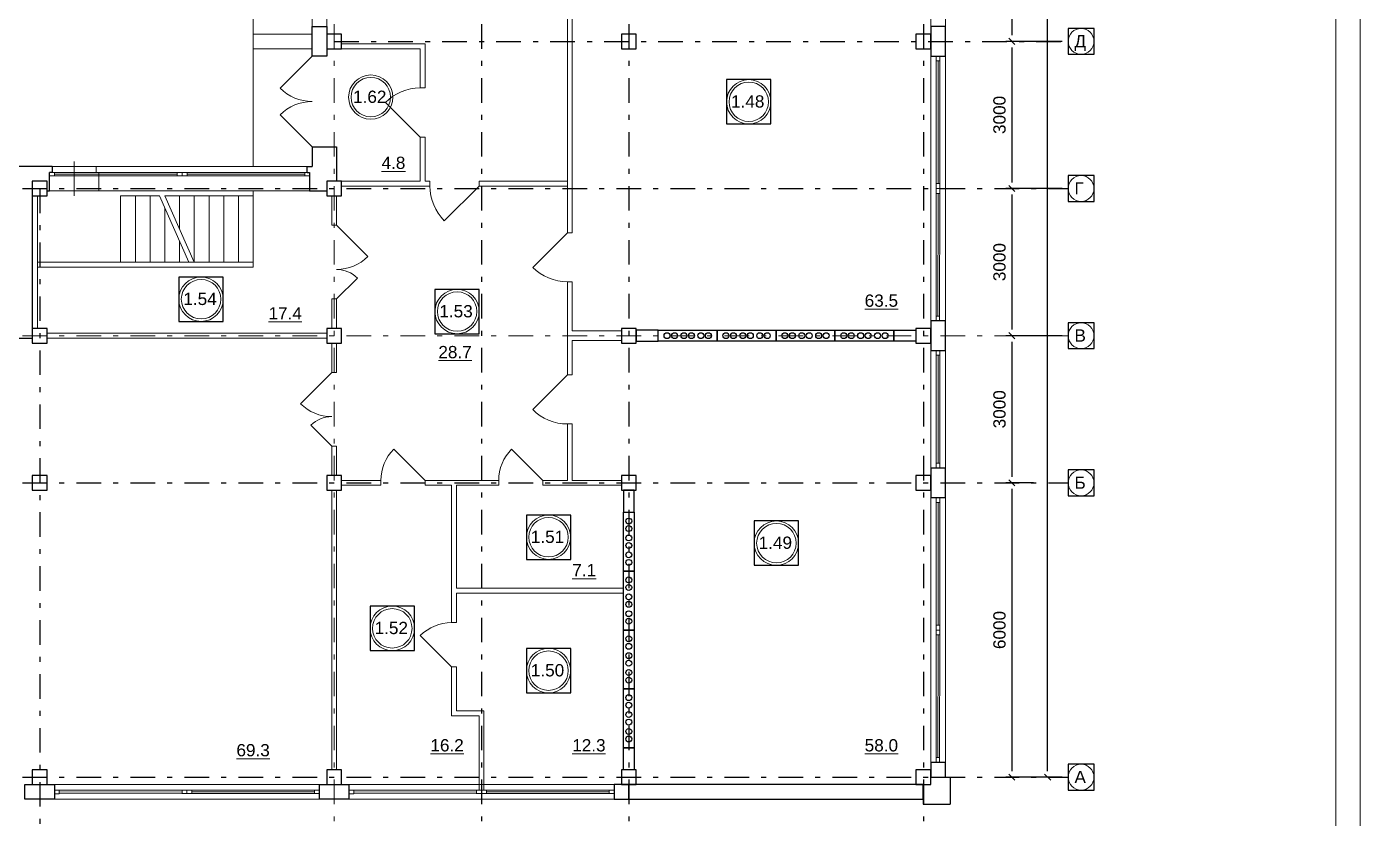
# Model space of a CAD drawing. Header units: metres. Extents: x -5 to 574, y -5 to 79.
# Drawn here: x 344.57 to 371.74, y 12.79 to 28.93 of the extents above; entities that cross this region are included whole.
import ezdxf
from ezdxf.enums import TextEntityAlignment as Align

# ---------------------------------------------------------------- set-up
doc = ezdxf.new("R2010")
doc.units = ezdxf.units.M
doc.header["$MEASUREMENT"] = 0
doc.linetypes.add('( Dashdot )', pattern=[1.001, 0.5, -0.25, 0.001, -0.25])
doc.linetypes.add('DGN Style 3', pattern=[9.681301, 6.915215, -2.766086])
doc.layers.get('DEFPOINTS').update_dxf_attribs({"lineweight": 0})
doc.layers.add('Level 50', color=7, linetype='Continuous', lineweight=0)
doc.layers.add('YOLO_TABLE', color=1, linetype='Continuous')
doc.styles.add('Standard_0', font='arial.ttf')
doc.styles.add('Style-Arial', font='arial.ttf')
doc.dimstyles.get("Standard").update_dxf_attribs({"dimtxt": 0.00018, "dimasz": 0.00018, "dimexe": 0.0002, "dimexo": 0.0625, "dimgap": 9e-05, "dimtad": 0, "dimtih": 1, "dimtoh": 1, "dimdec": 4, "dimlfac": 1000, "dimzin": 0, "dimdsep": 46, "dimtxsty": 'Standard_0', "dimcen": 9e-05, "dimadec": 0, "dimazin": 0, "dimtfac": 1, "dimtdec": 4, "dimtofl": 0, "dimtmove": 0, "dimatfit": 0, "dimfxl": 0.01, "dimfxlon": 1, "dimtolj": 1, "dimtzin": 0, "dimarcsym": 0})

# ---------------------------------------------------------------- blocks, each defined once
blk = doc.blocks.new('*U29')
at = {"color": 7, "linetype": 'Continuous', "lineweight": 0, "flags": 128}
blk.add_lwpolyline([(42.05, 29.7), (42.05, -29.7), (-42.05, -29.7), (-42.05, 29.7), (42.05, 29.7)], close=True, dxfattribs=at)
at = {"layer": 'Level 50', "color": 7, "linetype": 'Continuous', "lineweight": 13}
blk.add_line((41.55, 29.2), (41.55, -29.2), dxfattribs=at)
blk = doc.blocks.new('_Oblique-1')
at = {"color": 0, "linetype": 'ByBlock', "lineweight": -2}
blk.add_line((0.5, 0.5), (-0.5, -0.5), dxfattribs=at)
blk = doc.blocks.new('*D258')
at = {"color": 0, "linetype": 'Continuous', "lineweight": -2, "transparency": 16777216}
for p, q in [((365.661, 55.629), (365.243, 55.629)), ((365.368, 13.754), (365.368, 55.504)), ((365.661, 13.629), (365.243, 13.629))]:
    blk.add_line(p, q, dxfattribs=at)
at = {"layer": 'DEFPOINTS', "color": 0, "linetype": 'Continuous', "lineweight": 0, "transparency": 16777216}
for p in [(365.368, 55.629), (365.786, 55.629), (365.786, 13.629)]:
    blk.add_point(p, dxfattribs=at)
at = {"color": 0, "linetype": 'Continuous', "lineweight": -2, "transparency": 16777216, "xscale": 0.125, "yscale": 0.125, "zscale": 0.125}
for p, rotation in [((365.368, 55.629), 90), ((365.368, 13.629), 270)]:
    blk.add_blockref('_Oblique-1', p, dxfattribs=dict(at, rotation=rotation))
at = {"color": 0, "linetype": 'Continuous', "lineweight": 0, "transparency": 16777216, "insert": (365.115, 34.629), "char_height": 0.25, "attachment_point": 5, "rotation": 90, "style": 'Style-Arial'}
blk.add_mtext('\\A1;42000', dxfattribs=at)
blk = doc.blocks.new('*D614')
at = {"color": 0, "linetype": 'Continuous', "lineweight": -2, "transparency": 16777216}
for p, q in [((365.661, 34.629), (364.515, 34.629)), ((364.64, 34.504), (364.64, 28.754)), ((365.661, 28.629), (364.515, 28.629))]:
    blk.add_line(p, q, dxfattribs=at)
at = {"layer": 'DEFPOINTS', "color": 0, "linetype": 'Continuous', "lineweight": 0, "transparency": 16777216}
for p in [(365.786, 34.629), (364.64, 28.629), (365.786, 28.629)]:
    blk.add_point(p, dxfattribs=at)
at = {"color": 0, "linetype": 'Continuous', "lineweight": -2, "transparency": 16777216, "xscale": 0.125, "yscale": 0.125, "zscale": 0.125}
for p, rotation in [((364.64, 34.629), 90), ((364.64, 28.629), 270)]:
    blk.add_blockref('_Oblique-1', p, dxfattribs=dict(at, rotation=rotation))
at = {"color": 0, "linetype": 'Continuous', "lineweight": 0, "transparency": 16777216, "insert": (364.388, 31.629), "char_height": 0.25, "attachment_point": 5, "rotation": 90, "style": 'Style-Arial'}
blk.add_mtext('\\A1;6000', dxfattribs=at)
blk = doc.blocks.new('*D615')
at = {"color": 0, "linetype": 'Continuous', "lineweight": -2, "transparency": 16777216}
for p, q in [((365.661, 28.629), (364.515, 28.629)), ((364.64, 28.504), (364.64, 25.754)), ((365.661, 25.629), (364.515, 25.629))]:
    blk.add_line(p, q, dxfattribs=at)
at = {"layer": 'DEFPOINTS', "color": 0, "linetype": 'Continuous', "lineweight": 0, "transparency": 16777216}
for p in [(365.786, 28.629), (364.64, 25.629), (365.786, 25.629)]:
    blk.add_point(p, dxfattribs=at)
at = {"color": 0, "linetype": 'Continuous', "lineweight": -2, "transparency": 16777216, "xscale": 0.125, "yscale": 0.125, "zscale": 0.125}
for p, rotation in [((364.64, 28.629), 90), ((364.64, 25.629), 270)]:
    blk.add_blockref('_Oblique-1', p, dxfattribs=dict(at, rotation=rotation))
at = {"color": 0, "linetype": 'Continuous', "lineweight": 0, "transparency": 16777216, "insert": (364.388, 27.129), "char_height": 0.25, "attachment_point": 5, "rotation": 90, "style": 'Style-Arial'}
blk.add_mtext('\\A1;3000', dxfattribs=at)
blk = doc.blocks.new('*D616')
at = {"color": 0, "linetype": 'Continuous', "lineweight": -2, "transparency": 16777216}
for p, q in [((365.661, 25.629), (364.515, 25.629)), ((364.64, 25.504), (364.64, 22.754)), ((365.661, 22.629), (364.515, 22.629))]:
    blk.add_line(p, q, dxfattribs=at)
at = {"layer": 'DEFPOINTS', "color": 0, "linetype": 'Continuous', "lineweight": 0, "transparency": 16777216}
for p in [(365.786, 25.629), (364.64, 22.629), (365.786, 22.629)]:
    blk.add_point(p, dxfattribs=at)
at = {"color": 0, "linetype": 'Continuous', "lineweight": -2, "transparency": 16777216, "xscale": 0.125, "yscale": 0.125, "zscale": 0.125}
for p, rotation in [((364.64, 25.629), 90), ((364.64, 22.629), 270)]:
    blk.add_blockref('_Oblique-1', p, dxfattribs=dict(at, rotation=rotation))
at = {"color": 0, "linetype": 'Continuous', "lineweight": 0, "transparency": 16777216, "insert": (364.388, 24.129), "char_height": 0.25, "attachment_point": 5, "rotation": 90, "style": 'Style-Arial'}
blk.add_mtext('\\A1;3000', dxfattribs=at)
blk = doc.blocks.new('*D617')
at = {"color": 0, "linetype": 'Continuous', "lineweight": -2, "transparency": 16777216}
for p, q in [((365.661, 22.629), (364.515, 22.629)), ((364.64, 22.504), (364.64, 19.754)), ((365.082, 19.629), (364.515, 19.629))]:
    blk.add_line(p, q, dxfattribs=at)
at = {"layer": 'DEFPOINTS', "color": 0, "linetype": 'Continuous', "lineweight": 0, "transparency": 16777216}
for p in [(365.786, 22.629), (364.64, 19.629), (365.207, 19.629)]:
    blk.add_point(p, dxfattribs=at)
at = {"color": 0, "linetype": 'Continuous', "lineweight": -2, "transparency": 16777216, "xscale": 0.125, "yscale": 0.125, "zscale": 0.125}
for p, rotation in [((364.64, 22.629), 90), ((364.64, 19.629), 270)]:
    blk.add_blockref('_Oblique-1', p, dxfattribs=dict(at, rotation=rotation))
at = {"color": 0, "linetype": 'Continuous', "lineweight": 0, "transparency": 16777216, "insert": (364.388, 21.129), "char_height": 0.25, "attachment_point": 5, "rotation": 90, "style": 'Style-Arial'}
blk.add_mtext('\\A1;3000', dxfattribs=at)
blk = doc.blocks.new('*D600')
at = {"color": 0, "linetype": 'Continuous', "lineweight": -2, "transparency": 16777216}
for p, q in [((365.082, 19.629), (364.515, 19.629)), ((364.64, 19.504), (364.64, 13.754)), ((365.661, 13.629), (364.515, 13.629))]:
    blk.add_line(p, q, dxfattribs=at)
at = {"layer": 'DEFPOINTS', "color": 0, "linetype": 'Continuous', "lineweight": 0, "transparency": 16777216}
for p in [(365.207, 19.629), (364.64, 13.629), (365.786, 13.629)]:
    blk.add_point(p, dxfattribs=at)
at = {"color": 0, "linetype": 'Continuous', "lineweight": -2, "transparency": 16777216, "xscale": 0.125, "yscale": 0.125, "zscale": 0.125}
for p, rotation in [((364.64, 19.629), 90), ((364.64, 13.629), 270)]:
    blk.add_blockref('_Oblique-1', p, dxfattribs=dict(at, rotation=rotation))
at = {"color": 0, "linetype": 'Continuous', "lineweight": 0, "transparency": 16777216, "insert": (364.388, 16.629), "char_height": 0.25, "attachment_point": 5, "rotation": 90, "style": 'Style-Arial'}
blk.add_mtext('\\A1;6000', dxfattribs=at)

msp = doc.modelspace()

# ---------------------------------------------------------------- linework, layer by layer
at = {"color": 1, "linetype": '( Dashdot )', "lineweight": 0}
for p, q in [((350.83747176, 57.57893372), (350.83747176, 9.05551876)), ((293.88588385, 22.62893372), (365.78588385, 22.62893372))]:
    msp.add_line(p, q, dxfattribs=at)
at = {"color": 1, "linetype": '( Dashdot )'}
for p, q in [((353.83747176, 57.57893372), (353.83747176, 9.05551876)), ((356.83747176, 57.57893372), (356.83747176, 9.05551876)), ((362.83747176, 57.57893372), (362.83747176, 9.05551876)), ((350.83747176, 28.62893372), (365.78588385, 28.62893372)), ((293.88588385, 25.62893372), (365.78588385, 25.62893372)), ((344.83747176, 25.62893372), (344.83747176, 9.05551876)), ((293.88588385, 19.62893372), (365.78588385, 19.62893372)), ((293.88588385, 13.62893372), (365.78588385, 13.62893372))]:
    msp.add_line(p, q, dxfattribs=at)
at = {"color": 7, "linetype": 'Continuous', "lineweight": 13}
for p, q in [((355.58588385, 32.72893372), (355.58588385, 24.72893372)), ((355.68588385, 31.52893372), (355.68588385, 24.72893372)), ((349.18588385, 30.57893372), (349.18588385, 26.07893372)), ((350.38588385, 30.57893372), (350.38588385, 28.47893372)), ((352.68588385, 27.67893372), (352.68588385, 28.57893372)), ((350.38588385, 28.47893372), (349.18588385, 28.47893372)), ((350.38588385, 28.32893372), (349.73181008, 27.67485995)), ((352.58588385, 27.67893372), (352.58588385, 28.47893372)), ((352.68588385, 27.67893372), (352.58588385, 27.67893372)), ((349.73181008, 27.13300749), (350.38588385, 26.47893372)), ((352.58588385, 25.77893372), (352.58588385, 26.67893372)), ((352.68588385, 26.67893372), (352.58588385, 26.67893372)), ((352.68588385, 25.77893372), (352.68588385, 26.67893372)), ((349.18588385, 26.07893372), (350.38588385, 26.07893372)), ((349.18588385, 24.12893372), (349.18588385, 25.57893372)), ((352.78588385, 25.77893372), (352.78588385, 25.67893372)), ((353.78588385, 25.67893372), (353.07877707, 24.97182694)), ((353.78588385, 25.77893372), (353.78588385, 25.67893372)), ((347.2764521, 25.47893372), (346.48588385, 25.47893372)), ((346.48588385, 24.12893372), (346.48588385, 25.47893372)), ((350.88588385, 24.87893372), (350.78588385, 24.87893372)), ((355.58588385, 24.72893372), (354.87877707, 24.02182694)), ((355.68588385, 24.72893372), (355.58588385, 24.72893372)), ((349.18588385, 24.12893372), (344.78905968, 24.12893372)), ((349.18588385, 24.02893372), (344.78905968, 24.02893372)), ((349.18588385, 24.12893372), (347.98588385, 24.12893372)), ((349.18588385, 24.12893372), (349.18588385, 24.02893372)), ((355.68588385, 23.72893372), (355.58588385, 23.72893372)), ((355.58588385, 23.72893372), (355.58588385, 21.82893372)), ((355.68588385, 23.72893372), (355.68588385, 22.72893372)), ((350.88588385, 23.37893372), (350.78588385, 23.37893372)), ((355.68588385, 22.52893372), (355.68588385, 21.82893372)), ((350.78588385, 21.87893372), (350.14948775, 21.24253762)), ((350.88588385, 21.87893372), (350.78588385, 21.87893372)), ((355.58588385, 21.82893372), (354.87877707, 21.12182694)), ((355.68588385, 21.82893372), (355.58588385, 21.82893372)), ((350.78588385, 20.37893372), (350.36161978, 20.80319779)), ((355.68588385, 20.82893372), (355.58588385, 20.82893372)), ((355.58588385, 20.82893372), (355.58588385, 19.67893372)), ((355.68588385, 20.82893372), (355.68588385, 19.67893372)), ((350.88588385, 20.37893372), (350.78588385, 20.37893372)), ((352.68588385, 19.67893372), (352.04948775, 20.31532982)), ((355.08588385, 19.67893372), (354.44948775, 20.31532982)), ((351.78588385, 19.57893372), (351.78588385, 19.67893372)), ((352.68588385, 19.57893372), (352.68588385, 19.67893372)), ((353.22588385, 19.57893372), (353.22588385, 16.77893372)), ((353.32588385, 19.57893372), (353.32588385, 17.47893372)), ((354.18588385, 19.57893372), (354.18588385, 19.67893372)), ((355.08588385, 19.57893372), (355.08588385, 19.67893372)), ((353.32588385, 17.37893372), (353.32588385, 16.77893372)), ((353.32588385, 16.77893372), (353.22588385, 16.77893372)), ((353.22588385, 15.87893372), (352.58948775, 16.51532982)), ((353.32588385, 15.87893372), (353.22588385, 15.87893372)), ((353.22588385, 15.87893372), (353.22588385, 14.87893372)), ((353.32588385, 15.87893372), (353.32588385, 14.97893372)), ((353.32588385, 14.97893372), (353.88588385, 14.97893372)), ((353.88588385, 13.36393372), (353.88588385, 14.97893372)), ((353.22588385, 14.87893372), (353.78588385, 14.87893372)), ((353.78588385, 13.36393372), (353.78588385, 14.87893372))]:
    msp.add_line(p, q, dxfattribs=at)
at = {"color": 7, "linetype": 'Continuous', "lineweight": 0}
for p, q in [((350.38588385, 28.77893372), (349.18588385, 28.77893372)), ((345.08905968, 26.07893372), (345.98658676, 26.07893372)), ((345.13905968, 25.92393372), (347.63747176, 25.92393372)), ((350.28270802, 26.07893372), (345.98658676, 26.07893372)), ((347.83747176, 25.92393372), (350.23588385, 25.92393372)), ((346.03905968, 25.57893372), (345.03905968, 25.57893372)), ((350.33588385, 25.57893372), (346.03905968, 25.57893372)), ((346.78588385, 24.12893372), (346.78588385, 25.47893372)), ((347.08588385, 24.12893372), (347.08588385, 25.47893372)), ((347.8764521, 24.12893372), (347.2764521, 25.47893372)), ((347.98588385, 24.12893372), (347.38588385, 25.47893372)), ((347.68588385, 24.80393372), (347.68588385, 25.47893372)), ((347.98588385, 24.12893372), (347.98588385, 25.47893372)), ((348.28588385, 24.12893372), (348.28588385, 25.47893372)), ((348.58588385, 24.12893372), (348.58588385, 25.47893372)), ((348.88588385, 24.12893372), (348.88588385, 25.47893372)), ((347.38588385, 24.12893372), (347.38588385, 25.23271227)), ((347.68588385, 24.55771227), (347.68588385, 24.12893372)), ((347.73588385, 13.32893372), (345.23591457, 13.32673921)), ((350.43588385, 13.32893372), (347.93588385, 13.32893372)), ((353.73588385, 13.32893372), (351.23591457, 13.32673921)), ((356.43588385, 13.32893372), (353.93588385, 13.32893372))]:
    msp.add_line(p, q, dxfattribs=at)
at = {"color": 7, "linetype": 'Continuous', "lineweight": 0, "extrusion": (0, 0, -1)}
for p, q in [((363.13588385, 28.22893372), (363.13588385, 25.72893372)), ((363.13588385, 25.52893372), (363.13368934, 23.02896444)), ((363.13588385, 22.22893372), (363.13588385, 20.02893372)), ((363.13588385, 19.22893372), (363.13588385, 16.72893372)), ((363.13588385, 16.52893372), (363.13368934, 14.02896444))]:
    msp.add_line(p, q, dxfattribs=at)
at = {"color": 7, "linetype": 'Continuous', "lineweight": 13, "extrusion": (0, 0, -1)}
for p, q in [((352.58588385, 26.67893372), (351.87877707, 27.3860405)), ((350.88588385, 24.87893372), (351.52227995, 24.24253762)), ((350.88588385, 23.37893372), (351.31014792, 23.80319779))]:
    msp.add_line(p, q, dxfattribs=at)
at = {"color": 7, "linetype": 'Continuous', "lineweight": 30}
for p, q in [((350.38588385, 26.47893372), (350.88588385, 26.47893372)), ((350.38588385, 26.47893372), (350.38588385, 26.07893372)), ((350.88588385, 26.47893372), (350.88588385, 25.77893372)), ((345.08905968, 26.07893372), (342.58588385, 26.07893372)), ((345.03905968, 25.57893372), (345.03905968, 25.95893372)), ((345.08905968, 25.95893372), (345.03905968, 25.95893372)), ((345.08905968, 26.07893372), (345.08905968, 25.95893372)), ((350.28270802, 25.95893372), (350.28270802, 26.07893372)), ((350.28270802, 26.07893372), (350.38588385, 26.07893372)), ((350.28270802, 25.95893372), (350.33588385, 25.95893372)), ((350.33588385, 25.95893372), (350.33588385, 25.57893372)), ((344.98905968, 25.57893372), (345.03905968, 25.57893372)), ((350.33588385, 25.57893372), (350.68588385, 25.57893372)), ((344.68905968, 22.77893372), (344.68905968, 25.47893372)), ((343.78905968, 22.57893372), (344.68905968, 22.57893372)), ((363.28588385, 13.62893372), (363.38588385, 13.62893372)), ((363.38588385, 13.62893372), (363.38588385, 13.07893372)), ((362.83588385, 13.17893372), (362.83588385, 13.07893372)), ((362.83588385, 13.07893372), (363.38588385, 13.07893372))]:
    msp.add_line(p, q, dxfattribs=at)
at = {"color": 7, "linetype": 'DGN Style 3', "lineweight": 0}
for p, q in [((345.53930697, 25.47893402), (345.53757593, 26.17893341)), ((345.98658676, 26.07893372), (345.98658676, 25.95893372)), ((345.98658676, 25.95893372), (346.03658676, 25.95893372)), ((346.03905968, 25.57893372), (346.03905968, 25.95893372)), ((347.98588385, 24.12893372), (346.18588385, 24.12893372))]:
    msp.add_line(p, q, dxfattribs=at)
at = {"color": 7, "linetype": 'Continuous', "lineweight": 0, "flags": 128}
for points in [[(350.68588385, 28.92893372), (350.68588385, 34.32893372), (350.38588385, 34.32893372), (350.38588385, 28.92893372), (350.68588385, 28.92893372)], [(363.28588385, 28.92893372), (363.28588385, 34.32893372), (362.98588385, 34.32893372), (362.98588385, 28.92893372), (363.28588385, 28.92893372)], [(363.28588385, 22.92893372), (363.28588385, 28.32893372), (362.98588385, 28.32893372), (362.98588385, 22.92893372), (363.28588385, 22.92893372)], [(350.33588385, 25.95893372), (350.33588385, 25.88893372), (345.13905968, 25.88893372), (345.13905968, 25.95893372), (350.33588385, 25.95893372)], [(362.98588385, 22.32893372), (362.98588385, 19.92893372), (363.28588385, 19.92893372), (363.28588385, 22.32893372), (362.98588385, 22.32893372)], [(363.28588385, 13.92893372), (363.28588385, 19.32893372), (362.98588385, 19.32893372), (362.98588385, 13.92893372), (363.28588385, 13.92893372)], [(345.13588385, 13.47893372), (350.53588385, 13.47893372), (350.53588385, 13.17893372), (345.13588385, 13.17893372), (345.13588385, 13.47893372)], [(345.23588385, 13.36173918), (347.73588385, 13.36393372), (347.7359453, 13.29393377), (345.2359453, 13.29173923), (345.23588385, 13.36173918)], [(347.93588385, 13.36393372), (350.43588385, 13.36393372), (350.43588385, 13.29393372), (347.93588385, 13.29393372), (347.93588385, 13.36393372)], [(351.13588385, 13.47893372), (356.53588385, 13.47893372), (356.53588385, 13.17893372), (351.13588385, 13.17893372), (351.13588385, 13.47893372)], [(351.23588385, 13.36173918), (353.73588385, 13.36393372), (353.7359453, 13.29393377), (351.2359453, 13.29173923), (351.23588385, 13.36173918)], [(353.93588385, 13.36393372), (356.43588385, 13.36393372), (356.43588385, 13.29393372), (353.93588385, 13.29393372), (353.93588385, 13.36393372)]]:
    msp.add_lwpolyline(points, close=True, dxfattribs=at)
at = {"color": 7, "linetype": 'Continuous', "lineweight": 30, "flags": 128}
for points in [[(350.38588385, 28.32893372), (350.38588385, 28.92893372), (350.68588385, 28.92893372), (350.68588385, 28.32893372), (350.38588385, 28.32893372)], [(363.28588385, 28.32893372), (363.28588385, 28.92893372), (362.98588385, 28.92893372), (362.98588385, 28.32893372), (363.28588385, 28.32893372)], [(350.68588385, 28.77893372), (350.68588385, 28.47893372), (350.98588385, 28.47893372), (350.98588385, 28.77893372), (350.68588385, 28.77893372)], [(356.68588385, 28.77893372), (356.68588385, 28.47893372), (356.98588385, 28.47893372), (356.98588385, 28.77893372), (356.68588385, 28.77893372)], [(362.68588385, 28.77893372), (362.68588385, 28.47893372), (362.98588385, 28.47893372), (362.98588385, 28.77893372), (362.68588385, 28.77893372)], [(344.68588385, 25.77893372), (344.68588385, 25.47893372), (344.98588385, 25.47893372), (344.98588385, 25.77893372), (344.68588385, 25.77893372)], [(350.68588385, 25.77893372), (350.68588385, 25.47893372), (350.98588385, 25.47893372), (350.98588385, 25.77893372), (350.68588385, 25.77893372)], [(363.28588385, 22.32893372), (363.28588385, 22.92893372), (362.98588385, 22.92893372), (362.98588385, 22.32893372), (363.28588385, 22.32893372)], [(344.68588385, 22.77893372), (344.68588385, 22.47893372), (344.98588385, 22.47893372), (344.98588385, 22.77893372), (344.68588385, 22.77893372)], [(350.68588385, 22.77893372), (350.68588385, 22.47893372), (350.98588385, 22.47893372), (350.98588385, 22.77893372), (350.68588385, 22.77893372)], [(356.68588385, 22.77893372), (356.68588385, 22.47893372), (356.98588385, 22.47893372), (356.98588385, 22.77893372), (356.68588385, 22.77893372)], [(357.43588385, 22.51893372), (357.43588385, 22.73893372), (356.98588385, 22.73893372), (356.98588385, 22.51893372), (357.43588385, 22.51893372)], [(358.63588385, 22.51893372), (357.43588385, 22.51893372), (357.43588385, 22.73893372), (358.63588385, 22.73893372), (358.63588385, 22.51893372)], [(359.83588385, 22.51893372), (358.63588385, 22.51893372), (358.63588385, 22.73893372), (359.83588385, 22.73893372), (359.83588385, 22.51893372)], [(361.03588385, 22.51893372), (359.83588385, 22.51893372), (359.83588385, 22.73893372), (361.03588385, 22.73893372), (361.03588385, 22.51893372)], [(362.23588385, 22.51893372), (361.03588385, 22.51893372), (361.03588385, 22.73893372), (362.23588385, 22.73893372), (362.23588385, 22.51893372)], [(362.23588385, 22.51893372), (362.23588385, 22.73893372), (362.68588385, 22.73893372), (362.68588385, 22.51893372), (362.23588385, 22.51893372)], [(362.68588385, 22.77893372), (362.68588385, 22.47893372), (362.98588385, 22.47893372), (362.98588385, 22.77893372), (362.68588385, 22.77893372)], [(363.28588385, 19.32893372), (363.28588385, 19.92893372), (362.98588385, 19.92893372), (362.98588385, 19.32893372), (363.28588385, 19.32893372)], [(344.68588385, 19.77893372), (344.68588385, 19.47893372), (344.98588385, 19.47893372), (344.98588385, 19.77893372), (344.68588385, 19.77893372)], [(350.68588385, 19.77893372), (350.68588385, 19.47893372), (350.98588385, 19.47893372), (350.98588385, 19.77893372), (350.68588385, 19.77893372)], [(356.68588385, 19.77893372), (356.68588385, 19.47893372), (356.98588385, 19.47893372), (356.98588385, 19.77893372), (356.68588385, 19.77893372)], [(362.68588385, 19.77893372), (362.68588385, 19.47893372), (362.98588385, 19.47893372), (362.98588385, 19.77893372), (362.68588385, 19.77893372)], [(356.72588385, 19.02893372), (356.94588385, 19.02893372), (356.94588385, 19.47893372), (356.72588385, 19.47893372), (356.72588385, 19.02893372)], [(356.72588385, 17.82893372), (356.72588385, 19.02893372), (356.94588385, 19.02893372), (356.94588385, 17.82893372), (356.72588385, 17.82893372)], [(356.72588385, 16.62893372), (356.72588385, 17.82893372), (356.94588385, 17.82893372), (356.94588385, 16.62893372), (356.72588385, 16.62893372)], [(356.72588385, 15.42893372), (356.72588385, 16.62893372), (356.94588385, 16.62893372), (356.94588385, 15.42893372), (356.72588385, 15.42893372)], [(356.72588385, 14.22893372), (356.72588385, 15.42893372), (356.94588385, 15.42893372), (356.94588385, 14.22893372), (356.72588385, 14.22893372)], [(356.72588385, 14.22893372), (356.94588385, 14.22893372), (356.94588385, 13.77893372), (356.72588385, 13.77893372), (356.72588385, 14.22893372)], [(362.98588385, 13.62893372), (363.28588385, 13.62893372), (363.28588385, 13.92893372), (362.98588385, 13.92893372), (362.98588385, 13.62893372)], [(344.68588385, 13.77893372), (344.68588385, 13.47893372), (344.98588385, 13.47893372), (344.98588385, 13.77893372), (344.68588385, 13.77893372)], [(350.68588385, 13.77893372), (350.68588385, 13.47893372), (350.98588385, 13.47893372), (350.98588385, 13.77893372), (350.68588385, 13.77893372)], [(356.68588385, 13.77893372), (356.68588385, 13.47893372), (356.98588385, 13.47893372), (356.98588385, 13.77893372), (356.68588385, 13.77893372)], [(362.68588385, 13.77893372), (362.68588385, 13.47893372), (362.98588385, 13.47893372), (362.98588385, 13.77893372), (362.68588385, 13.77893372)], [(345.13588385, 13.17893372), (344.53588385, 13.17893372), (344.53588385, 13.47893372), (345.13588385, 13.47893372), (345.13588385, 13.17893372)], [(351.13588385, 13.17893372), (350.53588385, 13.17893372), (350.53588385, 13.47893372), (351.13588385, 13.47893372), (351.13588385, 13.17893372)], [(356.53588385, 13.17893372), (356.83588385, 13.17893372), (356.83588385, 13.47893372), (356.53588385, 13.47893372), (356.53588385, 13.17893372)], [(362.83588385, 13.47893372), (356.83588385, 13.47893372), (356.83588385, 13.17893372), (362.83588385, 13.17893372), (362.83588385, 13.47893372)]]:
    msp.add_lwpolyline(points, close=True, dxfattribs=at)
at = {"color": 7, "linetype": 'Continuous', "lineweight": 13, "flags": 128}
for points in [[(352.68588385, 28.57893372), (350.98588385, 28.57893372), (350.98588385, 28.47893372), (352.58588385, 28.47893372)], [(352.58588385, 25.77893372), (350.98588385, 25.77893372), (350.98588385, 25.67893372), (352.78588385, 25.67893372)], [(352.78588385, 25.77893372), (352.68588385, 25.77893372)], [(353.78588385, 25.67893372), (355.58588385, 25.67893372), (355.58588385, 25.77893372), (353.78588385, 25.77893372)], [(349.18588385, 25.47893372), (347.38588385, 25.47893372)], [(350.88588385, 24.87893372), (350.88588385, 25.47893372), (350.78588385, 25.47893372), (350.78588385, 24.87893372)], [(350.78588385, 23.37893372), (350.78588385, 22.77893372), (350.88588385, 22.77893372), (350.88588385, 23.37893372)], [(350.68588385, 22.67893372), (344.98588385, 22.67893372), (344.98588385, 22.57893372), (350.68588385, 22.57893372)], [(355.68588385, 22.72893372), (356.68588385, 22.72893372), (356.68588385, 22.52893372), (355.68588385, 22.52893372)], [(350.78588385, 21.87893372), (350.78588385, 22.47893372), (350.88588385, 22.47893372), (350.88588385, 21.87893372)], [(350.88588385, 20.37893372), (350.88588385, 19.77893372), (350.78588385, 19.77893372), (350.78588385, 20.37893372)], [(351.78588385, 19.67893372), (350.98588385, 19.67893372), (350.98588385, 19.57893372), (351.78588385, 19.57893372)], [(354.18588385, 19.67893372), (352.68588385, 19.67893372)], [(352.68588385, 19.57893372), (353.22588385, 19.57893372)], [(353.32588385, 19.57893372), (354.18588385, 19.57893372)], [(355.58588385, 19.67893372), (355.08588385, 19.67893372)], [(355.08588385, 19.57893372), (356.68588385, 19.57893372), (356.68588385, 19.67893372), (355.68588385, 19.67893372)], [(353.32588385, 17.47893372), (356.72588385, 17.47893372)], [(353.32588385, 17.37893372), (356.72588385, 17.37893372)]]:
    msp.add_lwpolyline(points, dxfattribs=at)
at = {"color": 7, "linetype": 'Continuous', "lineweight": 13, "extrusion": (0, 0, -1), "flags": 128}
for points in [[(-363.17088385, 28.22893372), (-363.17088385, 28.32893372), (-363.10088385, 28.32893372), (-363.10088385, 28.22893372), (-363.17088385, 28.22893372)], [(-363.17088385, 25.62893372), (-363.17088385, 25.72893372), (-363.10088385, 25.72893372), (-363.10088385, 25.62893372), (-363.17088385, 25.62893372)], [(-363.17088385, 25.52893372), (-363.17088385, 25.62893372), (-363.10088385, 25.62893372), (-363.10088385, 25.52893372), (-363.17088385, 25.52893372)], [(-363.16868931, 22.92893372), (-363.16868931, 23.02893372), (-363.09868931, 23.02893372), (-363.09868931, 22.92893372), (-363.16868931, 22.92893372)], [(-363.17088385, 22.22893372), (-363.17088385, 22.32893372), (-363.10088385, 22.32893372), (-363.10088385, 22.22893372), (-363.17088385, 22.22893372)], [(-363.17088385, 19.92893372), (-363.17088385, 20.02893372), (-363.10088385, 20.02893372), (-363.10088385, 19.92893372), (-363.17088385, 19.92893372)], [(-363.17088385, 19.22893372), (-363.17088385, 19.32893372), (-363.10088385, 19.32893372), (-363.10088385, 19.22893372), (-363.17088385, 19.22893372)], [(-363.17088385, 16.62893372), (-363.17088385, 16.72893372), (-363.10088385, 16.72893372), (-363.10088385, 16.62893372), (-363.17088385, 16.62893372)], [(-363.17088385, 16.52893372), (-363.17088385, 16.62893372), (-363.10088385, 16.62893372), (-363.10088385, 16.52893372), (-363.17088385, 16.52893372)], [(-363.16868931, 13.92893372), (-363.16868931, 14.02893372), (-363.09868931, 14.02893372), (-363.09868931, 13.92893372), (-363.16868931, 13.92893372)]]:
    msp.add_lwpolyline(points, close=True, dxfattribs=at)
at = {"color": 7, "linetype": 'Continuous', "lineweight": 0, "extrusion": (0, 0, -1), "flags": 128}
for points in [[(-363.17088385, 25.72893372), (-363.17088385, 28.22893372), (-363.10088385, 28.22893372), (-363.10088385, 25.72893372), (-363.17088385, 25.72893372)], [(-363.16868931, 23.02893372), (-363.17088385, 25.52893372), (-363.1008839, 25.52899517), (-363.09868937, 23.02899517), (-363.16868931, 23.02893372)], [(-363.10088385, 22.22893372), (-363.10088385, 20.02893372), (-363.17088385, 20.02893372), (-363.17088385, 22.22893372), (-363.10088385, 22.22893372)], [(-363.17088385, 16.72893372), (-363.17088385, 19.22893372), (-363.10088385, 19.22893372), (-363.10088385, 16.72893372), (-363.17088385, 16.72893372)], [(-363.16868931, 14.02893372), (-363.17088385, 16.52893372), (-363.1008839, 16.52899517), (-363.09868937, 14.02899517), (-363.16868931, 14.02893372)]]:
    msp.add_lwpolyline(points, close=True, dxfattribs=at)
at = {"color": 7, "linetype": 'Continuous', "lineweight": 13, "flags": 128}
for points in [[(345.13905968, 25.88893372), (345.03905968, 25.88893372), (345.03905968, 25.95893372), (345.13905968, 25.95893372), (345.13905968, 25.88893372)], [(347.73747176, 25.88893372), (347.63747176, 25.88893372), (347.63747176, 25.95893372), (347.73747176, 25.95893372), (347.73747176, 25.88893372)], [(347.83747176, 25.88893372), (347.73747176, 25.88893372), (347.73747176, 25.95893372), (347.83747176, 25.95893372), (347.83747176, 25.88893372)], [(350.33588385, 25.88893372), (350.23588385, 25.88893372), (350.23588385, 25.95893372), (350.33588385, 25.95893372), (350.33588385, 25.88893372)], [(344.68905968, 25.47893372), (344.68905968, 22.77893372), (344.78905968, 22.77893372), (344.78905968, 25.47893372), (344.68905968, 25.47893372)], [(350.88588385, 13.77893372), (350.88588385, 19.47893372), (350.78588385, 19.47893372), (350.78588385, 13.77893372), (350.88588385, 13.77893372)], [(345.13588385, 13.36173918), (345.23588385, 13.36173918), (345.23588385, 13.29173918), (345.13588385, 13.29173918), (345.13588385, 13.36173918)], [(347.73588385, 13.36393372), (347.83588385, 13.36393372), (347.83588385, 13.29393372), (347.73588385, 13.29393372), (347.73588385, 13.36393372)], [(347.83588385, 13.36393372), (347.93588385, 13.36393372), (347.93588385, 13.29393372), (347.83588385, 13.29393372), (347.83588385, 13.36393372)], [(350.43588385, 13.36393372), (350.53588385, 13.36393372), (350.53588385, 13.29393372), (350.43588385, 13.29393372), (350.43588385, 13.36393372)], [(351.13588385, 13.36173918), (351.23588385, 13.36173918), (351.23588385, 13.29173918), (351.13588385, 13.29173918), (351.13588385, 13.36173918)], [(353.73588385, 13.36393372), (353.83588385, 13.36393372), (353.83588385, 13.29393372), (353.73588385, 13.29393372), (353.73588385, 13.36393372)], [(353.83588385, 13.36393372), (353.93588385, 13.36393372), (353.93588385, 13.29393372), (353.83588385, 13.29393372), (353.83588385, 13.36393372)], [(356.43588385, 13.36393372), (356.53588385, 13.36393372), (356.53588385, 13.29393372), (356.43588385, 13.29393372), (356.43588385, 13.36393372)]]:
    msp.add_lwpolyline(points, close=True, dxfattribs=at)
at = {"color": 7, "linetype": 'Continuous', "lineweight": 13}
for centre, radius in [((366.0492393, 28.62893372), 0.26335544), ((351.58085804, 27.491993), 0.45201344), ((351.58085804, 27.491993), 0.40201344), ((359.28002649, 27.39663268), 0.45201344), ((359.28002649, 27.39663268), 0.40201344), ((366.0492393, 25.62893372), 0.26335544), ((348.12355774, 23.3714818), 0.45201344), ((348.12355774, 23.3714818), 0.40201344), ((353.33877822, 23.12017899), 0.45201344), ((353.33877822, 23.12017899), 0.40201344), ((366.0492393, 22.62893372), 0.26335544), ((366.0492393, 19.62893372), 0.26335544), ((355.20178925, 18.52126796), 0.45201344), ((355.20178925, 18.52126796), 0.40201344), ((359.84274202, 18.40074919), 0.45201344), ((359.84274202, 18.40074919), 0.40201344), ((352.01942165, 16.66312209), 0.45201344), ((352.01942165, 16.66312209), 0.40201344), ((355.20178925, 15.8004115), 0.45201344), ((355.20178925, 15.8004115), 0.40201344), ((366.0492393, 13.62893372), 0.26335544)]:
    msp.add_circle(centre, radius, dxfattribs=at)
at = {"color": 7, "linetype": 'Continuous', "lineweight": 30}
for centre in [(357.61463242, 22.62893372), (357.76822057, 22.62893372), (357.95908977, 22.62893372), (358.11267793, 22.62893372), (358.30354713, 22.62893372), (358.45713528, 22.62893372), (358.81463242, 22.62893372), (358.96822057, 22.62893372), (359.15908977, 22.62893372), (359.31267793, 22.62893372), (359.50354713, 22.62893372), (359.65713528, 22.62893372), (360.01463242, 22.62893372), (360.16822057, 22.62893372), (360.35908977, 22.62893372), (360.51267793, 22.62893372), (360.70354713, 22.62893372), (360.85713528, 22.62893372), (361.21463242, 22.62893372), (361.36822057, 22.62893372), (361.55908977, 22.62893372), (361.71267793, 22.62893372), (361.90354713, 22.62893372), (362.05713528, 22.62893372), (356.83588385, 18.85018515), (356.83588385, 18.69659699), (356.83588385, 18.5057278), (356.83588385, 18.35213964), (356.83588385, 18.16127044), (356.83588385, 18.00768229), (356.83588385, 17.65018515), (356.83588385, 17.49659699), (356.83588385, 17.3057278), (356.83588385, 17.15213964), (356.83588385, 16.96127044), (356.83588385, 16.80768229), (356.83588385, 16.45018515), (356.83588385, 16.29659699), (356.83588385, 16.1057278), (356.83588385, 15.95213964), (356.83588385, 15.76127044), (356.83588385, 15.60768229), (356.83588385, 15.25018515), (356.83588385, 15.09659699), (356.83588385, 14.9057278), (356.83588385, 14.75213964), (356.83588385, 14.56127044), (356.83588385, 14.40768229)]:
    msp.add_circle(centre, 0.06, dxfattribs=at)
at = {"color": 7, "linetype": 'Continuous', "lineweight": 0}
for centre, radius, start, end in [((350.38588385, 28.32893372), 0.925, 225, 270), ((350.38588385, 26.47893372), 0.925, 90, 135), ((353.78588385, 25.67893372), 1, 180, 225), ((355.58588385, 24.72893372), 1, 225, 270), ((350.78588385, 21.87893372), 0.9, 225, 270), ((350.78588385, 20.37893372), 0.6, 90, 135), ((355.58588385, 21.82893372), 1, 225, 270), ((352.68588385, 19.67893372), 0.9, 135, 180), ((355.08588385, 19.67893372), 0.9, 135, 180), ((353.22588385, 15.87893372), 0.9, 90, 135)]:
    msp.add_arc(centre, radius, start, end, dxfattribs=at)
at = {"color": 7, "linetype": 'Continuous', "lineweight": 0, "extrusion": (0, 0, -1)}
for centre, radius, start, end in [((-352.58588385, 26.67893372), 1, 45, 90), ((-350.88588385, 24.87893372), 0.9, 225, 270), ((-350.88588385, 23.37893372), 0.6, 90, 135)]:
    msp.add_arc(centre, radius, start, end, dxfattribs=at)
at = {"layer": 'YOLO_TABLE'}
for points in [[(365.78588385, 28.36557827), (366.31259474, 28.36557827), (366.31259474, 28.89228916), (365.78588385, 28.89228916)], [(358.82801305, 26.94461924), (359.73203994, 26.94461924), (359.73203994, 27.84864612), (358.82801305, 27.84864612)], [(365.78588385, 25.36557827), (366.31259474, 25.36557827), (366.31259474, 25.89228916), (365.78588385, 25.89228916)], [(347.6715443, 22.91946836), (348.57557118, 22.91946836), (348.57557118, 23.82349525), (347.6715443, 23.82349525)], [(352.88676478, 22.66816555), (353.79079166, 22.66816555), (353.79079166, 23.57219243), (352.88676478, 23.57219243)], [(365.78588385, 22.36557827), (366.31259474, 22.36557827), (366.31259474, 22.89228916), (365.78588385, 22.89228916)], [(365.78588385, 19.36557827), (366.31259474, 19.36557827), (366.31259474, 19.89228916), (365.78588385, 19.89228916)], [(354.74977581, 18.06925452), (355.6538027, 18.06925452), (355.6538027, 18.9732814), (354.74977581, 18.9732814)], [(359.39072857, 17.94873574), (360.29475546, 17.94873574), (360.29475546, 18.85276263), (359.39072857, 18.85276263)], [(351.56740821, 16.21110865), (352.47143509, 16.21110865), (352.47143509, 17.11513553), (351.56740821, 17.11513553)], [(354.74977581, 15.34839806), (355.6538027, 15.34839806), (355.6538027, 16.25242495), (354.74977581, 16.25242495)], [(365.78588385, 13.36557827), (366.31259474, 13.36557827), (366.31259474, 13.89228916), (365.78588385, 13.89228916)]]:
    msp.add_lwpolyline(points, close=True, dxfattribs=at)

# ---------------------------------------------------------------- block references
at = {"layer": 'Level 50', "color": 7, "linetype": 'Continuous', "lineweight": 13}
msp.add_blockref('*U29', (329.68745982, 29.69999445), dxfattribs=at)

# ---------------------------------------------------------------- texts
at = {"color": 7, "linetype": 'Continuous', "lineweight": 30, "style": 'Style-Arial'}
for s, p in [('Д', (365.91514779, 28.75819635)), ('Г', (365.91514779, 25.75819635)), ('В', (365.91514779, 22.75819635)), ('Б', (365.91514779, 19.75819635)), ('А', (365.91514779, 13.75819635))]:
    msp.add_text(s, height=0.25, dxfattribs=at).set_placement(p, align=Align.TOP_LEFT)
at = {"color": 7, "linetype": 'Continuous', "lineweight": 13, "style": 'Style-Arial'}
for s, p in [('1.62', (351.22017966, 27.62474264)), ('1.48', (358.91934812, 27.52938232)), ('%%u4.8%%U', (351.79988223, 26.27882426)), ('1.54', (347.76287936, 23.50423144)), ('%%u63.5%%U', (361.64149653, 23.46891726)), ('%%u17.4%%U', (349.49800016, 23.20933002)), ('1.53', (352.97809984, 23.25292862)), ('%%u28.7%%U', (352.95738873, 22.41989259)), ('1.51', (354.84111088, 18.6540176)), ('1.49', (359.48206364, 18.53349882)), ('%%u7.1%%U', (355.68436984, 17.97401717)), ('1.52', (351.65874327, 16.79587172)), ('1.50', (354.84111088, 15.93316114)), ('%%u16.2%%U', (352.7951634, 14.40411249)), ('%%u12.3%%U', (355.68436984, 14.40411249)), ('%%u58.0%%U', (361.64149653, 14.40411249)), ('%%u69.3%%U', (348.84429142, 14.30414889))]:
    msp.add_text(s, height=0.25, dxfattribs=at).set_placement(p, align=Align.TOP_LEFT)

# ---------------------------------------------------------------- dimensions: what is measured, and where the dimension line sits
at = {"color": 5, "linetype": 'Continuous', "lineweight": 0}
for base, p1, p2, angle, picture, middle in [((365.36770897, 55.62893372), (365.78588385, 13.62893372), (365.78588385, 55.62893372), 90, '*D258', (365.11506573, 34.62893372)), ((364.64031066, 28.62893372), (365.78588385, 34.62893372), (365.78588385, 28.62893372), 270, '*D614', (364.38766741, 31.62893372)), ((364.64031066, 25.62893372), (365.78588385, 28.62893372), (365.78588385, 25.62893372), 270, '*D615', (364.38758215, 27.12893372)), ((364.64031066, 22.62893372), (365.78588385, 25.62893372), (365.78588385, 22.62893372), 270, '*D616', (364.38758215, 24.12893372)), ((364.64031066, 19.62893372), (365.78588385, 22.62893372), (365.20688385, 19.62893372), 270, '*D617', (364.38758215, 21.12893372)), ((364.64031066, 13.62893372), (365.20688385, 19.62893372), (365.78588385, 13.62893372), 270, '*D600', (364.38766741, 16.62893372))]:
    dim = msp.add_linear_dim(base=base, p1=p1, p2=p2, angle=angle, dimstyle='Standard', override={"dimtxt": 0.25, "dimasz": 0.125, "dimexe": 0.125, "dimexo": 0.125, "dimgap": 0.125, "dimtad": 1, "dimtih": 0, "dimtoh": 0, "dimzin": 11, "dimtxsty": 'Style-Arial', "dimblk": '_Oblique-1', "dimfxlon": 0, "dimfrac": 2, "dimtzin": 11}, dxfattribs=at)
    dim.commit()
    dim.dimension.update_dxf_attribs({"geometry": picture, "text_midpoint": middle})

doc.saveas('drawing.dxf')
